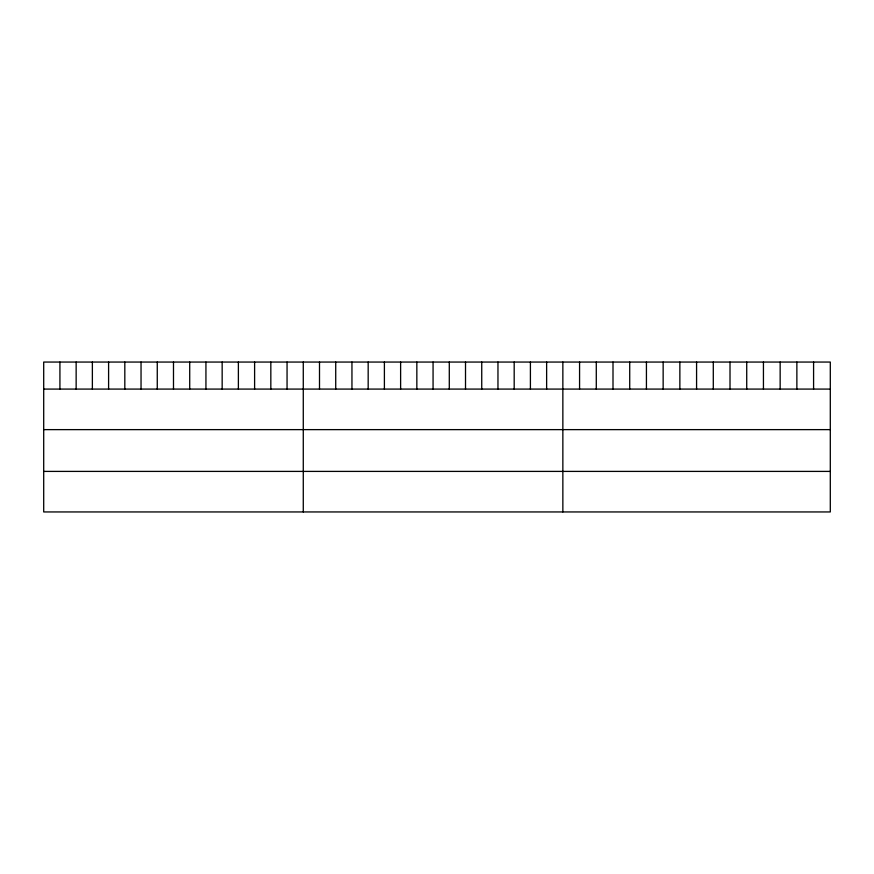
<?xml version="1.0" encoding="UTF-8"?>
<svg xmlns="http://www.w3.org/2000/svg" width="874" height="874" viewBox="0 0 874 874"><rect width="100%" height="100%" fill="white"/><g stroke="black" fill="none" stroke-linecap="round" stroke-linejoin="round"><path stroke-width="1.31" d="M830.3 389.083L830.3 511.946L43.7 511.946L43.7 362.054L830.3 362.054L830.3 389.083L43.7 389.083M43.7 429.626L830.3 429.626M43.7 471.403L830.3 471.403M813.585 362.054L813.585 389.083M796.87 362.054L796.87 389.083M780.154 362.054L780.154 389.083M763.439 362.054L763.439 389.083M746.724 362.054L746.724 389.083M730.009 362.054L730.009 389.083M713.293 362.054L713.293 389.083M696.578 362.054L696.578 389.083M679.863 362.054L679.863 389.083M663.148 362.054L663.148 389.083M646.432 362.054L646.432 389.083M629.717 362.054L629.717 389.083M613.002 362.054L613.002 389.083M596.286 362.054L596.286 389.083M579.571 362.054L579.571 389.083M562.856 362.054L562.856 511.946M546.632 362.054L546.632 389.083M530.409 362.054L530.409 389.083M514.185 362.054L514.185 389.083M497.962 362.054L497.962 389.083M481.738 362.054L481.738 389.083M465.514 362.054L465.514 389.083M449.291 362.054L449.291 389.083M433.067 362.054L433.067 389.083M416.843 362.054L416.843 389.083M400.62 362.054L400.62 389.083M384.396 362.054L384.396 389.083M368.173 362.054L368.173 389.083M351.949 362.054L351.949 389.083M335.725 362.054L335.725 389.083M319.502 362.054L319.502 389.083M303.278 362.054L303.278 511.946M287.054 362.054L287.054 389.083M270.831 362.054L270.831 389.083M254.607 362.054L254.607 389.083M238.383 362.054L238.383 389.083M222.16 362.054L222.16 389.083M205.936 362.054L205.936 389.083M189.713 362.054L189.713 389.083M173.489 362.054L173.489 389.083M157.265 362.054L157.265 389.083M141.042 362.054L141.042 389.083M124.818 362.054L124.818 389.083M108.595 362.054L108.595 389.083M92.371 362.054L92.371 389.083M76.147 362.054L76.147 389.083M59.924 362.054L59.924 389.083"/></g></svg>
